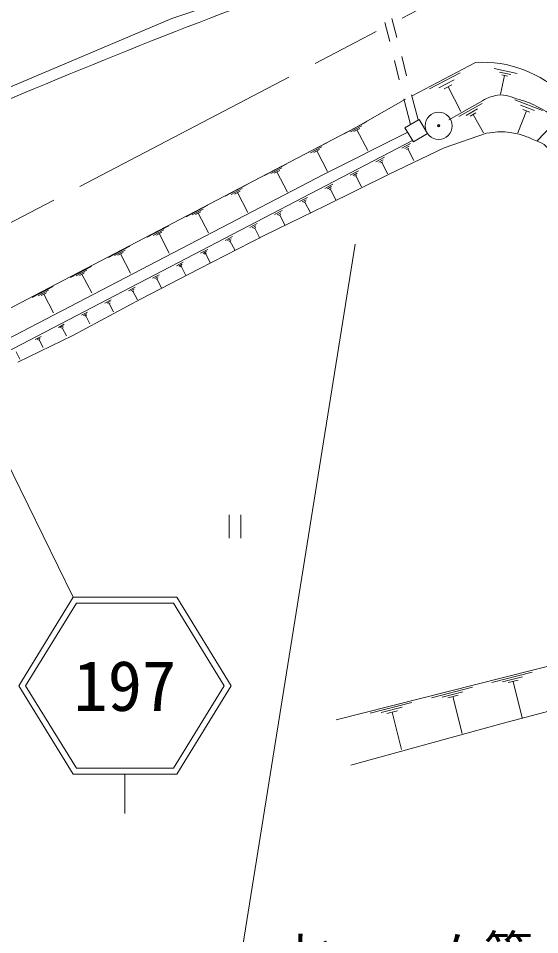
# Model space of a CAD drawing. Units: millimetres, scale not verified. Extents: x 40000 to 680000, y 20000 to 380000.
# Drawn here: x 138777 to 165298, y 262796 to 309386 of the extents above; entities that cross this region are included whole.
import ezdxf
from ezdxf.enums import TextEntityAlignment as Align

# ---------------------------------------------------------------- set-up
doc = ezdxf.new("R2010")
doc.units = ezdxf.units.MM
doc.header["$LTSCALE"] = 1000
doc.linetypes.add('CHAIN', pattern=[18.5, 12, -1.5, 3.5, -1.5])
for name, color, linetype, lineweight in [('M-BGD', 7, 'Continuous', 13), ('M-BMK', 2, 'CHAIN', 13), ('M-STR-HTXT', 7, 'Continuous', 13), ('M-STR-STRC', 7, 'Continuous', 13)]:
    doc.layers.add(name, color=color, linetype=linetype, lineweight=lineweight)
doc.styles.add('ＭＳ ゴシック', font='')
doc.styles.get('ＭＳ ゴシック').set_extended_font_data('MS Gothic')

msp = doc.modelspace()

# ---------------------------------------------------------------- hatches: boundary and pattern name
at = {"layer": 'M-STR-STRC'}
h = msp.add_hatch(dxfattribs=at)
h.set_pattern_fill('USER', color=256, style=0, pattern_type=2)
h.set_pattern_definition([(45, (160159, 303919), (-70.71, 70.71), []), (135, (160159, 303919), (-70.71, -70.71), [])])
edge = h.paths.add_edge_path()
edge.add_ellipse((160159, 303919), major_axis=(28.3, 43.7), ratio=1, start_angle=122.9464, end_angle=-57.0536)

# ---------------------------------------------------------------- linework, layer by layer
msp.add_arc((160159, 303919), 52.1, 360, 180)
at = {"layer": 'M-BGD'}
for p, q in [((157780, 309373), (158030, 308405)), ((157667, 308203), (157426, 309173)), ((158150, 306262), (157909, 307233)), ((158280, 307437), (158530, 306469)), ((158819, 305449), (162036, 307143)), ((159694, 305797), (161253, 306618)), ((162978, 306837), (164155, 306583)), ((163247, 306656), (163836, 306529)), ((160166, 305846), (160946, 306257)), ((163516, 306475), (163313, 305533)), ((163369, 306507), (163663, 306443)), ((160443, 305793), (160833, 305998)), ((160638, 305896), (161294, 304648)), ((155940, 303841), (158480, 305280)), ((158719, 303979), (158392, 305292)), ((158780, 305500), (159111, 304217)), ((160674, 304224), (162387, 305198)), ((164030, 305247), (165438, 304693)), ((161192, 304401), (162365, 305061)), ((161551, 304449), (162137, 304779)), ((164327, 304968), (165031, 304691)), ((164448, 304758), (164800, 304619)), ((161764, 304414), (162057, 304579)), ((161910, 304496), (162438, 303558)), ((164624, 304688), (164181, 303562)), ((155940, 303841), (110301, 279985)), ((155352, 303521), (156521, 304134)), ((155675, 303616), (156259, 303923)), ((155852, 303634), (156144, 303788)), ((165902, 303925), (165164, 303158)), ((155998, 303711), (156550, 302660)), ((160443, 302797), (162597, 303543)), ((158831, 303180), (117379, 281568)), ((153320, 302454), (154474, 303060)), ((153639, 302548), (154216, 302851)), ((158283, 302782), (158729, 303014)), ((158434, 302766), (158657, 302882)), ((153813, 302566), (154102, 302718)), ((153958, 302642), (154503, 301603)), ((157633, 301470), (160443, 302797)), ((158528, 302720), (158640, 302778)), ((158584, 302749), (158894, 302155)), ((151302, 301395), (152442, 301993)), ((156967, 302095), (157402, 302322)), ((157114, 302080), (157331, 302193)), ((157206, 302036), (157314, 302092)), ((157260, 302064), (157563, 301484)), ((151617, 301488), (152187, 301787)), ((151789, 301506), (152074, 301655)), ((151932, 301580), (152470, 300555)), ((154416, 299861), (157633, 301470)), ((155662, 301415), (156086, 301636)), ((155804, 301399), (156017, 301510)), ((155894, 301356), (156000, 301412)), ((155947, 301384), (156242, 300819)), ((149299, 300343), (150424, 300934)), ((149609, 300435), (150172, 300730)), ((149780, 300452), (150061, 300600)), ((149920, 300526), (150452, 299513)), ((154367, 300740), (154780, 300955)), ((154506, 300725), (154713, 300833)), ((154594, 300683), (154697, 300737)), ((154645, 300710), (154933, 300159)), ((153083, 300070), (153486, 300280)), ((153219, 300056), (153420, 300161)), ((153304, 300015), (153405, 300067)), ((153354, 300041), (153634, 299504)), ((147309, 299299), (148420, 299882)), ((147616, 299389), (148172, 299681)), ((151283, 298337), (154416, 299861)), ((151810, 299407), (152202, 299611)), ((147784, 299407), (148062, 299552)), ((147923, 299480), (148448, 298479)), ((151942, 299392), (152138, 299494)), ((152025, 299353), (152123, 299404)), ((152074, 299378), (152346, 298855)), ((145333, 298262), (146431, 298838)), ((145636, 298351), (146185, 298639)), ((150547, 298748), (150928, 298947)), ((150675, 298734), (150866, 298834)), ((150756, 298696), (150852, 298745)), ((150804, 298720), (151069, 298212)), ((145802, 298368), (146077, 298512)), ((145940, 298440), (146458, 297453)), ((147981, 296644), (151283, 298337)), ((149294, 298095), (149665, 298289)), ((149419, 298082), (149605, 298178)), ((143371, 297232), (144455, 297801)), ((149498, 298044), (149591, 298092)), ((149544, 298068), (149802, 297574)), ((143671, 297320), (144212, 297604)), ((143835, 297337), (144105, 297479)), ((143970, 297408), (144482, 296433)), ((148052, 297448), (148413, 297636)), ((148174, 297434), (148354, 297528)), ((148250, 297398), (148340, 297445)), ((148295, 297421), (148546, 296941)), ((146821, 296805), (147171, 296988)), ((146939, 296793), (147114, 296884)), ((147013, 296757), (147100, 296803)), ((147057, 296780), (147300, 296313)), ((141423, 296209), (142493, 296771)), ((141719, 296296), (142254, 296577)), ((141881, 296313), (142148, 296453)), ((142014, 296383), (142520, 295421)), ((145018, 295120), (147981, 296644)), ((145599, 296168), (145939, 296346)), ((145714, 296156), (145884, 296245)), ((145786, 296121), (145871, 296166)), ((145828, 296144), (146064, 295690)), ((139489, 295194), (140545, 295748)), ((139781, 295280), (140309, 295557)), ((139940, 295296), (140204, 295435)), ((144387, 295537), (144717, 295709)), ((144499, 295525), (144664, 295611)), ((144568, 295491), (144651, 295534)), ((144610, 295513), (144839, 295073)), ((140072, 295366), (140571, 294415)), ((141547, 293257), (145018, 295120)), ((143186, 294910), (143506, 295077)), ((143294, 294899), (143454, 294982)), ((141994, 294289), (142304, 294450)), ((143361, 294866), (143441, 294908)), ((143401, 294887), (143624, 294461)), ((142099, 294278), (142254, 294358)), ((142164, 294246), (142242, 294287)), ((142203, 294266), (142419, 293853)), ((140813, 293673), (141113, 293829)), ((140914, 293662), (141064, 293740)), ((140977, 293631), (141052, 293671)), ((141015, 293651), (141223, 293251)), ((138753, 291903), (141547, 293257)), ((139641, 293062), (139931, 293213)), ((139738, 293051), (139883, 293127)), ((139800, 293022), (139872, 293060)), ((139836, 293041), (140038, 292654)), ((138664, 292432), (138862, 292053)), ((149499, 284148), (149499, 282948)), ((150099, 284148), (150099, 282948)), ((154937, 273724), (178589, 279692)), ((162865, 275622), (164917, 276140)), ((163404, 275649), (164430, 275907)), ((159789, 274846), (161877, 275372)), ((163687, 275611), (164200, 275740)), ((163943, 275675), (164409, 273829)), ((160337, 274873), (161382, 275136)), ((160625, 274834), (161147, 274966)), ((160886, 274900), (161360, 273021)), ((163391, 273530), (168471, 274885)), ((156676, 274060), (158801, 274596)), ((157234, 274088), (158296, 274356)), ((157526, 274049), (158058, 274183)), ((157792, 274116), (158275, 272203)), ((155686, 271413), (163391, 273530))]:
    msp.add_line(p, q, dxfattribs=at)
for points in [[(151339, 311168), (148914, 310163), (146584, 309369)], [(114115, 294527), (118941, 297237), (137906, 305703), (146584, 309369)], [(135874, 291733), (136128, 291987), (154331, 301470), (158565, 303587)]]:
    msp.add_lwpolyline(points, dxfattribs=at)
msp.add_lwpolyline([(159595, 303533), (159160, 304248), (158446, 303812), (158881, 303098)], close=True, dxfattribs=at)
for radius in [691, 52.1]:
    msp.add_circle((160159, 303919), radius, dxfattribs=at)
for centre, radius, start, end in [((264223, 8258), 322595, 110.31672, 117.6796), ((162399, 301295), 5859, 44.7322, 93.5538)]:
    msp.add_arc(centre, radius, start, end, dxfattribs=at)
for points in [[(166780, 303478), (166539, 303845), (166443, 303982), (166162, 304246), (165851, 304539), (165631, 304655), (165253, 304853), (164886, 305045), (164670, 305138), (164272, 305253), (163847, 305377), (163599, 305536), (163160, 305475), (162842, 305430), (162687, 305366), (162387, 305198)], [(162597, 303543), (163078, 303605), (163252, 303639), (163668, 303595), (163985, 303561), (164165, 303531), (164466, 303429), (164716, 303346), (164845, 303272), (165088, 303170), (165213, 303118), (165290, 303102), (165409, 303036), (165585, 302937), (165642, 302862), (165798, 302694)]]:
    msp.add_open_spline(points, degree=3, knots=[0, 0, 0, 0, 1, 1, 1, 2, 2, 2, 3, 3, 3, 4, 4, 4, 5, 5, 5, 5], dxfattribs=at)
at = {"layer": 'M-BMK'}
msp.add_line((109106, 283721), (162924, 311811), dxfattribs=at)
at = {"layer": 'M-STR-HTXT'}
msp.add_lwpolyline([(155909, 297907), (149834, 260031), (173983, 260031)], dxfattribs=at)
at = {"layer": 'M-STR-STRC'}
for p, q in [((134969, 293415), (141561, 279954)), ((141561, 279954), (138797, 275454)), ((141729, 279654), (139149, 275454)), ((141561, 279954), (146833, 279954)), ((141729, 279654), (146665, 279654)), ((149245, 275454), (146665, 279654)), ((149597, 275454), (146833, 279954)), ((138797, 275454), (141561, 270954)), ((139149, 275454), (141729, 271254)), ((146665, 271254), (149245, 275454)), ((146833, 270954), (149597, 275454)), ((141729, 271254), (146665, 271254)), ((141561, 270954), (146833, 270954)), ((144197, 270954), (144197, 268954))]:
    msp.add_line(p, q, dxfattribs=at)

# ---------------------------------------------------------------- texts
at = {"layer": 'M-STR-HTXT', "style": 'ＭＳ ゴシック'}
msp.add_text('ヒューム管', height=1833, dxfattribs=at).set_placement((158698, 260371), align=Align.BOTTOM_CENTER)
at = {"layer": 'M-STR-STRC', "style": 'ＭＳ ゴシック'}
msp.add_text('197', height=2566, dxfattribs=at).set_placement((144197, 275454), align=Align.MIDDLE_CENTER)

doc.saveas('drawing.dxf')
